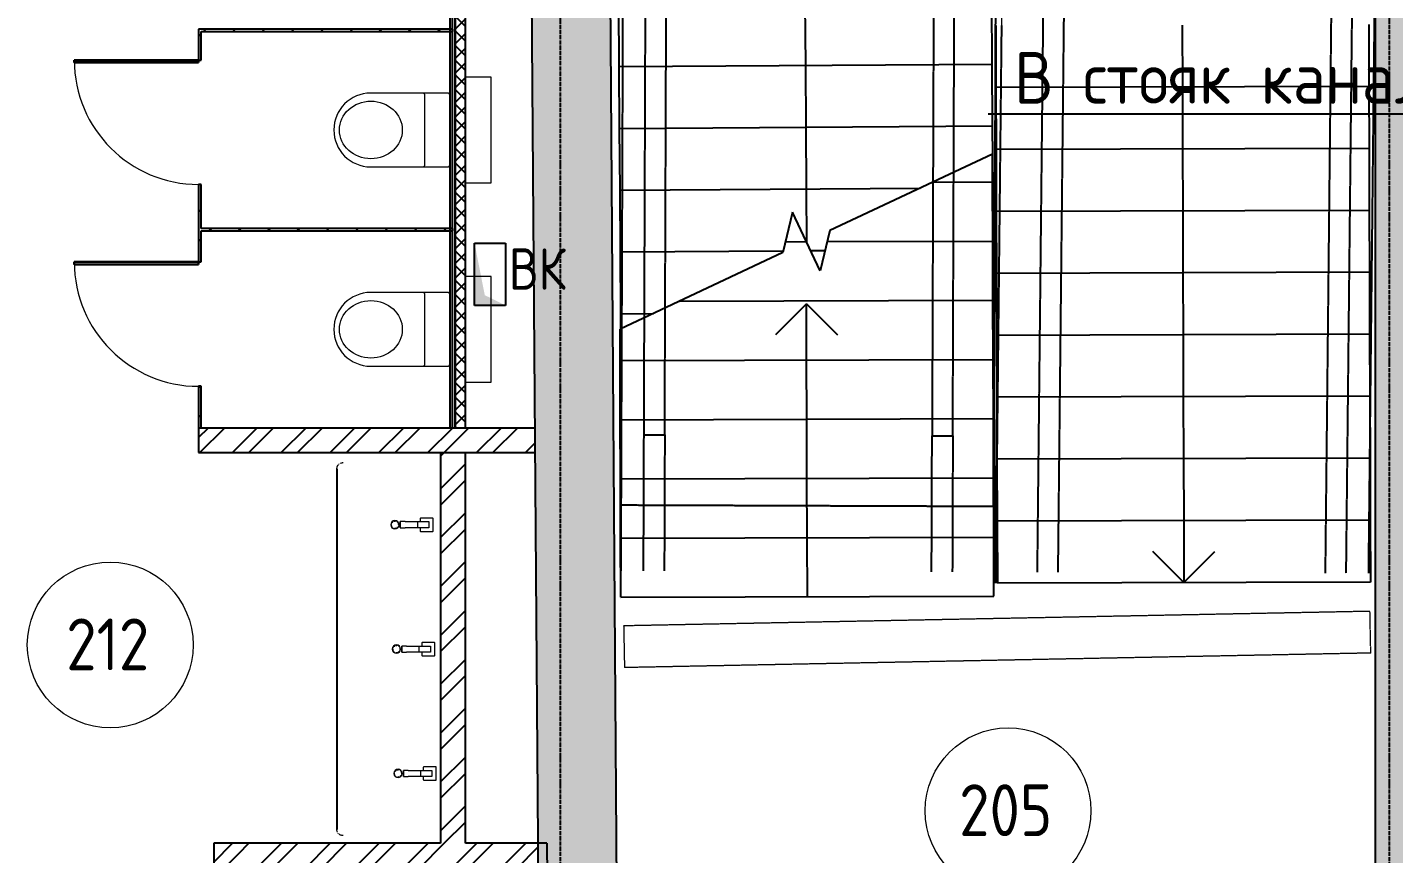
# Model space of a CAD drawing. Header units: millimetres. Extents: x -129048 to 476301, y -5853 to 215316.
# Drawn here: x 147976 to 154569, y 13818 to 17805 of the extents above; entities that cross this region are included whole.
import ezdxf
from ezdxf import colors
from ezdxf.entities.mleader import LeaderData, LeaderLine
from ezdxf.math import Vec2, Vec3

# ---------------------------------------------------------------- set-up
doc = ezdxf.new("R2010")
doc.units = ezdxf.units.MM
doc.linetypes.add('ADSK_Линия сетки', pattern=[25, 20, -2.5, 0, -2.5])
doc.linetypes.add('ADSK_Сверху', pattern=[4.5, 3, -1.5])
for name, color, linetype, lineweight in [('GAZLAITER', 1, 'Continuous', 40), ('Аннотация', 7, 'Continuous', 9), ('Двери', 251, 'Continuous', 18), ('Каркас', 7, 'Continuous', 18), ('Лестницы', 7, 'Continuous', 18), ('Марки помещений', 7, 'Continuous', 20), ('Сантехника', 251, 'Continuous', 18), ('Стрелки вверх', 7, 'Continuous', 18), ('Узлы', 7, 'Continuous', 18)]:
    doc.layers.add(name, color=color, linetype=linetype, lineweight=lineweight)
for name, color, linetype, lineweight, true_color in [('Линии', 7, 'Continuous', 9, 0x00a600), ('Обобщенные модели', 5, 'Continuous', 18, 0x0000ff), ('Стены внутренние', 5, 'Continuous', 18, 0x0000ff), ('Стены штриховка', 5, 'Continuous', 18, 0x0000ff)]:
    doc.layers.add(name, color=color, linetype=linetype, lineweight=lineweight, true_color=true_color)
doc.styles.add('GOST Common_1', font='GOST Common_0.ttf', dxfattribs={"width": 0.9, "height": 200})
doc.styles.add('GOST Common_2', font='GOST Common_0.ttf', dxfattribs={"width": 0.9, "height": 250})
doc.styles.add('PIK', font='isocpeur.ttf', dxfattribs={"width": 0.9, "height": 250})
pattern_1 = [(45, (108139.4, 150), (-117.8655, 117.8655), []), (45, (108217.98, 150), (-117.8655, 117.8655), [])]
pattern_2 = [(45, (108139.4, 150), (-70.71068, 70.71068), [])]

# ---------------------------------------------------------------- blocks, each defined once
blk = doc.blocks.new('Монолитная лестница - ___-819301-02 План 2-го этажа маркировочный')
at = {"layer": 'Лестницы', "color": 253, "linetype": 'ADSK_Сверху', "true_color": 0xaaaaaa}
for p, q in [((46135.4, 18424.7), (46136.7, 18546.6)), ((46236.7, 18545.5), (46136.7, 18546.6)), ((46236.7, 18545.5), (46235.4, 18423.7)), ((46135.4, 18424.7), (46099.2, 15021.7)), ((46235.4, 18423.7), (46135.4, 18424.7)), ((46235.4, 18423.7), (46199.2, 15021.3))]:
    blk.add_line(p, q, dxfattribs=at)
blk = doc.blocks.new('Монолитная лестница - ___-819297-02 План 2-го этажа маркировочный')
at = {"layer": 'Лестницы', "color": 253, "linetype": 'ADSK_Сверху', "true_color": 0xaaaaaa}
for p, q in [((42812.4, 15688.6), (42822.2, 18504.7)), ((42822.2, 18504.7), (42922.2, 18504.3)), ((42912.4, 15688.3), (42922.2, 18504.3)), ((42810.1, 15033.1), (42812.4, 15688.6)), ((42812.4, 15688.6), (42912.4, 15688.3)), ((42912.4, 15688.3), (42910.1, 15032.7))]:
    blk.add_line(p, q, dxfattribs=at)
blk = doc.blocks.new('Монолитная лестница - ___-818984-02 План 2-го этажа маркировочный')
at = {"layer": 'Лестницы', "color": 253, "linetype": 'ADSK_Сверху', "true_color": 0xaaaaaa}
for p, q in [((44749.4, 18813.8), (44749.9, 18861.3)), ((44749.9, 18861.3), (44849.9, 18860.3)), ((44849.9, 18860.3), (44849.4, 18813.6)), ((44745.5, 18439.5), (44747.5, 18629.6)), ((44847.5, 18629.4), (44845.4, 18438.4)), ((44745.5, 18439.5), (44709.2, 15026.5)), ((44845.4, 18438.4), (44745.5, 18439.5)), ((44845.4, 18438.4), (44809.2, 15026.2))]:
    blk.add_line(p, q, dxfattribs=at)
at = {"layer": 'Лестницы', "color": 253, "linetype": 'ADSK_Сверху', "true_color": 0xb2b2b2}
for p, q in [((44747.5, 18629.6), (44749.4, 18813.8)), ((44849.4, 18813.6), (44847.5, 18629.4))]:
    blk.add_line(p, q, dxfattribs=at)
blk = doc.blocks.new('Монолитная лестница - ___-818981-02 План 2-го этажа маркировочный')
at = {"layer": 'Лестницы', "color": 253, "linetype": 'ADSK_Сверху', "true_color": 0xaaaaaa}
for p, q in [((44213.4, 18867), (44213.2, 18814.7)), ((44313.4, 18866), (44213.4, 18867)), ((44313.2, 18814.5), (44313.4, 18866)), ((44212.6, 18630.5), (44202.4, 15683.8)), ((44302.4, 15683.4), (44312.6, 18630.3)), ((44200.1, 15028.3), (44202.4, 15683.8)), ((44202.4, 15683.8), (44302.4, 15683.4)), ((44302.4, 15683.4), (44300.1, 15027.9))]:
    blk.add_line(p, q, dxfattribs=at)
at = {"layer": 'Лестницы', "color": 253, "linetype": 'ADSK_Сверху', "true_color": 0xb2b2b2}
for p, q in [((44213.2, 18814.7), (44212.6, 18630.5)), ((44312.6, 18630.3), (44313.2, 18814.5))]:
    blk.add_line(p, q, dxfattribs=at)
blk = doc.blocks.new('Монолитная лестница - ___-725266-02 План 2-го этажа маркировочный')
at = {"layer": 'Лестницы', "color": 253, "linetype": 'ADSK_Сверху', "true_color": 0xaaaaaa}
for p, q in [((44546.8, 18563.5), (44543.6, 18263.6)), ((46346.7, 18544.3), (46329, 18544.5)), ((46343.5, 18244.5), (46346.7, 18544.3)), ((44543.6, 18263.6), (44540.4, 17963.7)), ((46340.3, 17944.6), (46343.5, 18244.5)), ((44540.4, 17963.7), (44537.2, 17663.8)), ((46337.1, 17644.7), (46340.3, 17944.6)), ((44537.2, 17663.8), (44534, 17363.9)), ((46333.9, 17344.8), (46337.1, 17644.7)), ((44534, 17363.9), (44530.8, 17064.1)), ((46330.7, 17044.9), (46333.9, 17344.8)), ((44530.8, 17064.1), (44527.6, 16764.2)), ((46327.5, 16745), (46330.7, 17044.9)), ((44527.6, 16764.2), (44524.5, 16464.3)), ((46324.4, 16445.2), (46327.5, 16745)), ((44524.5, 16464.3), (44521.3, 16164.4)), ((46321.2, 16145.3), (46324.4, 16445.2)), ((44521.3, 16164.4), (44518.1, 15864.5)), ((46318, 15845.4), (46321.2, 16145.3)), ((44518.1, 15864.5), (44514.9, 15564.6)), ((46314.8, 15545.5), (46318, 15845.4)), ((44514.9, 15564.6), (44511.7, 15264.8)), ((46311.6, 15245.6), (46314.8, 15545.5)), ((44511.7, 15264.8), (44509.2, 15027.2)), ((46309.2, 15021), (46311.6, 15245.6))]:
    blk.add_line(p, q, dxfattribs=at)
blk = doc.blocks.new('Монолитная лестница - ___-724027-02 План 2-го этажа маркировочный')
at = {"layer": 'Лестницы', "color": 253, "linetype": 'ADSK_Сверху', "true_color": 0xaaaaaa}
for p, q in [((42712.2, 18505), (42711.2, 18215.7)), ((42714.7, 18505), (42712.2, 18505)), ((44511.2, 18209.5), (44512.2, 18498.8)), ((42711.2, 18215.7), (42710.2, 17926.4)), ((44510.2, 17920.2), (44511.2, 18209.5)), ((42710.2, 17926.4), (42709.2, 17637.1)), ((44509.2, 17630.9), (44510.2, 17920.2)), ((42709.2, 17637.1), (42708.2, 17347.8)), ((44508.1, 17341.6), (44509.2, 17630.9)), ((42708.2, 17347.8), (42707.2, 17058.5)), ((44507.1, 17052.3), (44508.1, 17341.6)), ((42707.2, 17058.5), (42706.2, 16769.2)), ((44506.1, 16763), (44507.1, 17052.3)), ((42706.2, 16769.2), (42705.2, 16479.9)), ((44505.1, 16473.7), (44506.1, 16763)), ((42705.2, 16479.9), (42704.2, 16190.7)), ((44504.1, 16184.4), (44505.1, 16473.7)), ((42704.2, 16190.7), (42703.2, 15901.4)), ((44503.1, 15895.1), (44504.1, 16184.4)), ((42703.2, 15901.4), (42702.1, 15612.1)), ((44502.1, 15605.8), (44503.1, 15895.1)), ((42702.1, 15612.1), (42701.2, 15350.6)), ((44501.2, 15344.4), (44502.1, 15605.8)), ((42701.1, 15322.8), (42700.1, 15033.5)), ((42701.2, 15350.6), (42701.1, 15322.8)), ((42701.2, 15350.6), (44501.2, 15344.4)), ((44500.1, 15027.2), (44501.1, 15316.5)), ((44501.1, 15316.5), (44501.2, 15344.4))]:
    blk.add_line(p, q, dxfattribs=at)
blk = doc.blocks.new('ADSK_БалкаЖБ_Прямоугольная - 201_4х245мм-824913-02 План 2-го этажа маркировочный')
at = {"layer": 'Каркас', "color": 253, "linetype": 'ADSK_Сверху', "true_color": 0xaaaaaa}
for p, q in [((-1801, 100.7), (-1801, -100.7)), ((-1801, 100.7), (1801, 100.7)), ((1801, -100.7), (1801, 100.7)), ((-1801, -100.7), (1801, -100.7))]:
    blk.add_line(p, q, dxfattribs=at)
blk = doc.blocks.new('Раковина с 2-3 кранами для санузла - 500x1800 3 taps-2317887-02 План 2-го этажа маркировочный')
at = {"layer": 'Сантехника'}
for p, q in [((-764.1, 503.1), (-763.2, 503.9)), ((1018.1, 499.1), (1018.9, 498.2)), ((710, 204.1), (740, 204.1)), ((710, 204.1), (710, 181.1)), ((740, 204.1), (710, 204.1)), ((740, 181.1), (740, 204.1)), ((-490, 189.1), (-460, 189.1)), ((-490, 189.1), (-490, 166.1)), ((-460, 189.1), (-490, 189.1)), ((-490, 106.5), (-490, 166.1)), ((-460, 166.1), (-460, 189.1)), ((-460, 166.1), (-460, 106.5)), ((110, 196.6), (140, 196.6)), ((110, 196.6), (110, 173.6)), ((140, 196.6), (110, 196.6)), ((110, 114), (110, 173.6)), ((140, 173.6), (140, 196.6)), ((140, 173.6), (140, 114)), ((710, 121.5), (710, 181.1)), ((740, 181.1), (740, 121.5)), ((-506.8, 91.2), (-506.8, 31.6)), ((-490, 93.1), (-504.9, 93.1)), ((-490, 71.5), (-490, 106.5)), ((-460, 106.5), (-490, 106.5)), ((-490, 51.5), (-490, 71.5)), ((-460, 106.5), (-460, 71.5)), ((-445.4, 93.1), (-460, 93.1)), ((-460, 71.5), (-460, 51.5)), ((-443.5, 31.6), (-443.5, 91.2)), ((93.2, 98.7), (93.2, 39.1)), ((110, 100.6), (95.1, 100.6)), ((110, 79), (110, 114)), ((140, 114), (110, 114)), ((110, 59), (110, 79)), ((140, 114), (140, 79)), ((154.6, 100.6), (140, 100.6)), ((140, 79), (140, 59)), ((156.5, 39.1), (156.5, 98.7)), ((693.2, 106.2), (693.2, 46.6)), ((710, 108.1), (695.1, 108.1)), ((710, 86.5), (710, 121.5)), ((740, 121.5), (710, 121.5)), ((710, 66.5), (710, 86.5)), ((740, 66.5), (710, 66.5)), ((740, 121.5), (740, 86.5)), ((754.6, 108.1), (740, 108.1)), ((740, 86.5), (740, 66.5)), ((756.5, 46.6), (756.5, 106.2)), ((-505.3, 30.1), (-445, 30.1)), ((-460, 51.5), (-490, 51.5)), ((94.7, 37.6), (155, 37.6)), ((140, 59), (110, 59)), ((694.7, 45.1), (755, 45.1))]:
    blk.add_line(p, q, dxfattribs=at)
at = {"layer": 'Сантехника', "flags": 128}
for points in [[(-775, 480), (-775, 481.2), (-774.9, 482.4), (-774.8, 483.6), (-774.6, 484.8), (-774.4, 486), (-774.1, 487.1)], [(-773.5, 489.4), (-773.1, 490.6), (-772.6, 491.7), (-772.1, 492.8), (-771.6, 493.9)], [(-770.4, 495.9), (-769.8, 496.9), (-769.1, 497.9), (-768.3, 498.9), (-767.6, 499.8)], [(-758.1, 507), (-757, 507.5), (-755.9, 508), (-754.7, 508.4)], [(-752.4, 509.1), (-751.3, 509.3), (-750.1, 509.6), (-748.9, 509.7), (-747.7, 509.9), (-746.5, 510), (-745.3, 510), (-745, 510)], [(995, 510), (996.2, 510), (997.4, 509.9), (998.6, 509.8), (999.8, 509.6), (1001, 509.4), (1002.1, 509.1)], [(1004.4, 508.5), (1005.6, 508.1), (1006.7, 507.6), (1007.8, 507.1), (1008.9, 506.6)], [(1010.9, 505.4), (1011.9, 504.8), (1012.9, 504.1), (1013.9, 503.3), (1014.8, 502.6)], [(1022, 493.1), (1022.5, 492), (1023, 490.9), (1023.4, 489.7)], [(1024.1, 487.4), (1024.3, 486.3), (1024.6, 485.1), (1024.7, 483.9), (1024.9, 482.7), (1025, 481.5), (1025, 480.3), (1025, 480)]]:
    blk.add_lwpolyline(points, dxfattribs=at)
at = {"layer": 'Сантехника'}
for centre, radius, start, end in [((-475, 215), 20, 0, 180), ((-475, 215), 20, 180, 360), ((-475, 215), 18.2, 165.15778, 180), ((-475, 215), 18.2, 180, 191.34075), ((-475, 215), 16.3, 175.36727, 180), ((-475, 215), 16.3, 175.36727, 180), ((-475, 215), 16.3, 180, 198.62064), ((-475, 215), 16.3, 180, 198.62064), ((-475, 215), 18.2, 208.98332, 219.73377), ((-475, 215), 18.2, 95.84531, 146.66266), ((-475, 215), 16.3, 216.87489, 225), ((-475, 215), 16.3, 216.87489, 225), ((-475, 215), 18.2, 225, 229.4056), ((-475, 215), 18.2, 232.75928, 242.71908), ((-475, 215), 18.2, 85.13096, 94.18327), ((-475, 215), 18.2, 275.84531, 326.66266), ((-475, 215), 18.2, 52.75928, 62.71908), ((-475, 215), 16.3, 36.87489, 45), ((-475, 215), 16.3, 36.87489, 45), ((-475, 215), 18.2, 45, 49.4056), ((-475, 215), 18.2, 28.98332, 39.73377), ((-475, 215), 16.3, 0, 18.62064), ((-475, 215), 16.3, 0, 18.62064), ((-475, 215), 16.3, 355.36727, 360), ((-475, 215), 16.3, 355.36727, 360), ((-475, 215), 18.2, 345.15778, 360), ((-475, 215), 18.2, 0, 11.34075), ((125, 222.5), 20, 0, 180), ((125, 222.5), 20, 180, 360), ((125, 222.5), 18.2, 165.15778, 180), ((125, 222.5), 18.2, 180, 191.34075), ((125, 222.5), 16.3, 175.36727, 180), ((125, 222.5), 16.3, 175.36727, 180), ((125, 222.5), 16.3, 180, 198.62064), ((125, 222.5), 16.3, 180, 198.62064), ((125, 222.5), 18.2, 208.98332, 219.73377), ((125, 222.5), 18.2, 95.84531, 146.66266), ((125, 222.5), 16.3, 216.87489, 225), ((125, 222.5), 16.3, 216.87489, 225), ((125, 222.5), 18.2, 225, 229.4056), ((125, 222.5), 18.2, 232.75928, 242.71908), ((125, 222.5), 18.2, 265.13096, 274.18327), ((125, 222.5), 18.2, 85.13096, 94.18327), ((125, 222.5), 18.2, 275.84531, 326.66266), ((125, 222.5), 18.2, 52.75928, 62.71908), ((125, 222.5), 16.3, 36.87489, 45), ((125, 222.5), 16.3, 36.87489, 45), ((125, 222.5), 18.2, 45, 49.4056), ((125, 222.5), 18.2, 28.98332, 39.73377), ((125, 222.5), 16.3, 0, 18.62064), ((125, 222.5), 16.3, 0, 18.62064), ((125, 222.5), 16.3, 355.36727, 360), ((125, 222.5), 16.3, 355.36727, 360), ((125, 222.5), 18.2, 345.15778, 360), ((125, 222.5), 18.2, 0, 11.34075), ((725, 230), 20, 0, 180), ((725, 230), 20, 180, 360), ((725, 230), 18.2, 165.15778, 180), ((725, 230), 18.2, 180, 191.34075), ((725, 230), 16.3, 175.36727, 180), ((725, 230), 16.3, 175.36727, 180), ((725, 230), 16.3, 180, 198.62064), ((725, 230), 16.3, 180, 198.62064), ((725, 230), 18.2, 208.98332, 219.73377), ((725, 230), 18.2, 95.84531, 146.66266), ((725, 230), 16.3, 216.87489, 225), ((725, 230), 16.3, 216.87489, 225), ((725, 230), 18.2, 225, 229.4056), ((725, 230), 18.2, 232.75928, 239.32121), ((725, 230), 18.2, 265.13096, 274.18327), ((725, 230), 18.2, 85.13096, 94.18327), ((725, 230), 18.2, 275.84531, 326.66266), ((725, 230), 18.2, 52.75928, 62.71908), ((725, 230), 16.3, 36.87489, 45), ((725, 230), 16.3, 36.87489, 45), ((725, 230), 18.2, 45, 49.4056), ((725, 230), 18.2, 28.98332, 39.73377), ((725, 230), 16.3, 0, 18.62064), ((725, 230), 16.3, 0, 18.62064), ((725, 230), 16.3, 355.36727, 360), ((725, 230), 16.3, 355.36727, 360), ((725, 230), 18.2, 345.15778, 360), ((725, 230), 18.2, 0, 11.34075), ((-475, 215), 18.2, 265.13096, 274.18327), ((-504.9, 91.2), 1.87, 90, 180), ((-504.9, 91.2), 1.87, 120, 150), ((-504.9, 91.2), 1.87, 120, 150), ((-504.9, 91.2), 1.87, 120, 150), ((-445.4, 91.2), 1.87, 0, 90), ((-445.4, 91.2), 1.87, 30, 60), ((-445.4, 91.2), 1.87, 30, 60), ((-445.4, 91.2), 1.87, 30, 60), ((95.1, 98.7), 1.87, 90, 180), ((95.1, 98.7), 1.87, 120, 150), ((95.1, 98.7), 1.87, 120, 150), ((95.1, 98.7), 1.87, 120, 150), ((154.6, 98.7), 1.87, 0, 90), ((154.6, 98.7), 1.87, 30, 60), ((154.6, 98.7), 1.87, 30, 60), ((154.6, 98.7), 1.87, 30, 60), ((695.1, 106.2), 1.87, 90, 180), ((695.1, 106.2), 1.87, 120, 150), ((695.1, 106.2), 1.87, 120, 150), ((695.1, 106.2), 1.87, 120, 150), ((754.6, 106.2), 1.87, 0, 90), ((754.6, 106.2), 1.87, 30, 60), ((754.6, 106.2), 1.87, 30, 60), ((754.6, 106.2), 1.87, 30, 60), ((-505.3, 31.6), 1.49, 180, 270), ((-445, 31.6), 1.49, 270, 360), ((94.7, 39.1), 1.49, 180, 270), ((155, 39.1), 1.49, 270, 360), ((694.7, 46.6), 1.49, 180, 270), ((755, 46.6), 1.49, 270, 360)]:
    blk.add_arc(centre, radius, start, end, dxfattribs=at)
blk = doc.blocks.new('Дверь-Одинарная-Панель - 600 x 2150 мм с_у-1872435-02 План 2-го этажа маркировочный')
at = {"layer": 'Двери', "lineweight": 30}
for p, q in [((300, 606), (288, 606)), ((288, 606), (288, 6)), ((300, 6), (300, 606)), ((288, 6), (300, 6))]:
    blk.add_line(p, q, dxfattribs=at)
at = {"layer": 'Двери'}
blk.add_arc((300, 6), 600, 90, 180, dxfattribs=at)
blk = doc.blocks.new('Туалет подвесной-Moderna R-Laufen - 000 White-V214-02 План 2-го этажа маркировочный')
at = {"layer": 'Обобщенные модели'}
for p, q in [((-53, 419.3), (-53, 47.4)), ((303, 47.4), (303, 419.3)), ((-43.1, 157.8), (293.1, 157.8))]:
    blk.add_line(p, q, dxfattribs=at)
for centre, radius, start, end in [((125, 419.3), 178, 360, 180), ((-43.1, 167.7), 9.89, 180, 270), ((293.1, 167.7), 9.89, 270, 360), ((-43.1, 47.4), 9.89, 180, 270), ((293.1, 47.4), 9.89, 270, 360)]:
    blk.add_arc(centre, radius, start, end, dxfattribs=at)
blk.add_ellipse((125, 418.3), major_axis=(0, 151.6), ratio=0.916517, dxfattribs=at)
at = {"layer": 'Сантехника'}
for p, q in [((-130, -37.5), (-130, -162.5)), ((380, -162.5), (380, -37.5)), ((-130, -162.5), (380, -162.5))]:
    blk.add_line(p, q, dxfattribs=at)
blk = doc.blocks.new('Туалет подвесной-Moderna R-Laufen - 000 White-2284892-02 План 2-го этажа маркировочный')
at = {"layer": 'Обобщенные модели'}
for p, q in [((-53, 419.3), (-53, 47.4)), ((303, 47.4), (303, 419.3)), ((-43.1, 157.8), (293.1, 157.8))]:
    blk.add_line(p, q, dxfattribs=at)
for centre, radius, start, end in [((125, 419.3), 178, 360, 180), ((-43.1, 167.7), 9.89, 180, 270), ((293.1, 167.7), 9.89, 270, 360), ((-43.1, 47.4), 9.89, 180, 270), ((293.1, 47.4), 9.89, 270, 360)]:
    blk.add_arc(centre, radius, start, end, dxfattribs=at)
blk.add_ellipse((125, 418.3), major_axis=(0, 151.6), ratio=0.916517, dxfattribs=at)
at = {"layer": 'Сантехника'}
for p, q in [((-130, -37.5), (-130, -162.5)), ((380, -162.5), (380, -37.5)), ((-130, -162.5), (380, -162.5))]:
    blk.add_line(p, q, dxfattribs=at)
blk = doc.blocks.new('ADSK_Марка_Помещение_ОдноЗначение - Номер-247393-02 План 2-го этажа маркировочный')
at = {"layer": 'Марки помещений'}
blk.add_circle((0, 0), 4, dxfattribs=at)

msp = doc.modelspace()

# ---------------------------------------------------------------- hatches: boundary and pattern name
at = {"layer": 'Стены внутренние', "lineweight": 25, "true_color": 0x636466}
h = msp.add_hatch(dxfattribs=at)
h.set_pattern_fill('FP_3', color=251, style=0, pattern_type=2)
h.set_pattern_definition([(45, (108139.4, 150), (-35.35534, 35.35534), []), (135, (108139.4, 150), (-35.35534, -35.35534), [])])
h.paths.add_polyline_path([(150039.749, 15872.962), (150089.749, 15872.962), (150089.749, 20574.059), (150039.749, 20574.059), (150039.749, 16027.875)])
for points in [[(150445.968, 13048.1), (150825.952, 13051.743), (150769.749, 20574.059), (150389.738, 20574.059), (150434.517, 14580.767)], [(154479.252, 13086.767), (154859.252, 13090.41), (154859.252, 20545.02), (154681.434, 20545.841), (154681.434, 20574.059), (154479.252, 20574.059), (154479.252, 15128.809)]]:
    msp.add_hatch(color=251, dxfattribs=at).paths.add_polyline_path(points)
h = msp.add_hatch(dxfattribs=at)
h.set_pattern_fill('FP_4', color=251, style=0, pattern_type=2)
h.set_pattern_definition(pattern_2)
h.paths.add_polyline_path([(148802.749, 17784.962), (150014.749, 17784.962), (150014.749, 17796.962), (148802.749, 17796.962)])
h = msp.add_hatch(dxfattribs=at)
h.set_pattern_fill('FP_4', color=251, style=0, pattern_type=2)
h.set_pattern_definition(pattern_2)
h.paths.add_polyline_path([(148802.749, 15872.962), (148814.749, 15872.962), (148814.749, 16072.962), (148802.749, 16072.962)])
h.paths.add_polyline_path([(148802.749, 16672.962), (148814.749, 16672.962), (148814.749, 17046.962), (148802.749, 17046.962), (148802.749, 16822.962)])
h.paths.add_polyline_path([(148814.749, 17646.962), (148814.749, 17784.962), (148802.749, 17784.962), (148802.749, 17646.962)])
h = msp.add_hatch(dxfattribs=at)
h.set_pattern_fill('FP_4', color=251, style=0, pattern_type=2)
h.set_pattern_definition(pattern_2)
h.paths.add_polyline_path([(149461.033, 16822.962), (150014.749, 16822.962), (150014.749, 16834.962), (148814.749, 16834.962), (148814.749, 16822.962), (148895.002, 16822.962)])
h = msp.add_hatch(dxfattribs=at)
h.set_pattern_fill('FP_2', color=251, style=0, pattern_type=2)
h.set_pattern_definition(pattern_1)
h.paths.add_polyline_path([(150425.759, 15752.962), (150424.862, 15872.962), (148802.749, 15872.962), (148802.749, 15752.962), (150389.738, 15752.962)])
h = msp.add_hatch(dxfattribs=at)
h.set_pattern_fill('FP_2', color=251, style=0, pattern_type=2)
h.set_pattern_definition(pattern_1)
h.paths.add_polyline_path([(149969.749, 13868.1), (150089.749, 13868.1), (150089.749, 15752.962), (149969.749, 15752.962), (149969.749, 13934.962)])
h = msp.add_hatch(dxfattribs=at)
h.set_pattern_fill('FP_2', color=251, style=0, pattern_type=2)
h.set_pattern_definition(pattern_1)
h.paths.add_polyline_path([(148875.968, 13033.048), (148995.968, 13034.199), (148995.968, 13868.1), (148875.968, 13868.1), (148875.968, 13048.1)])
h = msp.add_hatch(dxfattribs=at)
h.set_pattern_fill('FP_2', color=251, style=0, pattern_type=2)
h.set_pattern_definition(pattern_1)
h.paths.add_polyline_path([(150440.738, 13748.1), (150439.842, 13868.1), (148995.968, 13868.1), (148995.968, 13748.1), (150389.738, 13748.1)])
at = {"layer": 'Узлы', "lineweight": 25, "true_color": 0x636466}
msp.add_hatch(color=251, dxfattribs=at).paths.add_polyline_path([(150183.511, 16463.354), (150284.014, 16463.354), (150183.511, 16512.851), (150134.014, 16763.354), (150134.014, 16463.354), (150165.663, 16463.354)])

# ---------------------------------------------------------------- linework, layer by layer
at = {"linetype": 'ADSK_Линия сетки', "lineweight": 25}
for p, q in [((154549.31, -3863.552), (154549.31, 44684.787)), ((150549.31, -3863.552), (150549.31, 21818.801))]:
    msp.add_line(p, q, dxfattribs=at)
at = {"color": 251, "lineweight": 25, "true_color": 0x636466}
msp.add_line((149469.749, 15674.962), (149469.749, 13934.962), dxfattribs=at)
at = {"layer": 'Лестницы', "color": 251, "linetype": 'ADSK_Сверху', "lineweight": 25, "true_color": 0x636466}
for p, q in [((152352.009, 18780.455), (152341.806, 15833.788)), ((152441.805, 15833.441), (152452.009, 18780.29)), ((150951.814, 15838.601), (150961.565, 18654.655)), ((151051.813, 15838.255), (151061.565, 18654.309)), ((152884.855, 18589.509), (152848.586, 15176.5)), ((152984.849, 18588.446), (152948.588, 15176.154)), ((154274.777, 18574.738), (154238.613, 15171.687)), ((154374.771, 18573.676), (154338.615, 15171.34)), ((150849.562, 18076.44), (150848.561, 17787.141)), ((152648.55, 17780.908), (152649.552, 18070.207)), ((154476.499, 17794.697), (154479.686, 18094.58)), ((152676.601, 17813.824), (152673.414, 17513.941)), ((150848.561, 17787.141), (150847.559, 17497.843)), ((152647.548, 17491.61), (152648.55, 17780.908)), ((154473.312, 17494.814), (154476.499, 17794.697)), ((150847.559, 17497.843), (150846.557, 17208.545)), ((152646.546, 17202.312), (152647.548, 17491.61)), ((152673.414, 17513.941), (152670.227, 17214.058)), ((154470.125, 17194.93), (154473.312, 17494.814)), ((150846.557, 17208.545), (150845.555, 16919.247)), ((152670.227, 17214.058), (152667.04, 16914.175)), ((152645.545, 16913.014), (152646.546, 17202.312)), ((154466.939, 16895.047), (154470.125, 17194.93)), ((150845.555, 16919.247), (150844.554, 16629.948)), ((152644.543, 16623.715), (152645.545, 16913.014)), ((152667.04, 16914.175), (152663.853, 16614.292)), ((154463.752, 16595.164), (154466.939, 16895.047)), ((150844.554, 16629.948), (150843.552, 16340.65)), ((152643.541, 16334.417), (152644.543, 16623.715)), ((152663.853, 16614.292), (152660.667, 16314.409)), ((154460.565, 16295.281), (154463.752, 16595.164)), ((150843.552, 16340.65), (150842.55, 16051.352)), ((152642.539, 16045.119), (152643.541, 16334.417)), ((152660.667, 16314.409), (152657.48, 16014.525)), ((154457.378, 15995.398), (154460.565, 16295.281)), ((150842.55, 16051.352), (150841.548, 15762.054)), ((152641.537, 15755.821), (152642.539, 16045.119)), ((152657.48, 16014.525), (152654.293, 15714.642)), ((154454.191, 15695.515), (154457.378, 15995.398)), ((150949.544, 15183.076), (150951.814, 15838.601)), ((150951.814, 15838.601), (151051.813, 15838.255)), ((151051.813, 15838.255), (151049.543, 15182.73)), ((152339.536, 15178.263), (152341.806, 15833.788)), ((152341.806, 15833.788), (152441.805, 15833.441)), ((152441.805, 15833.441), (152439.535, 15177.917)), ((150841.548, 15762.054), (150840.643, 15500.646)), ((152640.632, 15494.413), (152641.537, 15755.821)), ((152654.293, 15714.642), (152651.106, 15414.759)), ((154451.005, 15395.632), (154454.191, 15695.515)), ((150840.643, 15500.646), (150840.546, 15472.755)), ((150840.643, 15500.646), (152640.632, 15494.413)), ((152640.536, 15466.522), (152640.632, 15494.413)), ((150840.546, 15472.755), (150839.545, 15183.457)), ((152639.534, 15177.224), (152640.536, 15466.522)), ((152651.106, 15414.759), (152648.582, 15177.193)), ((154448.617, 15170.959), (154451.005, 15395.632))]:
    msp.add_line(p, q, dxfattribs=at)
at = {"layer": 'Лестницы', "color": 251, "lineweight": 25, "true_color": 0x636466}
for p, q in [((150832.051, 17616.028), (150830.05, 17914.221)), ((152632.01, 17628.108), (152630.009, 17926.302)), ((152648.937, 17813.529), (152649.817, 17514.63)), ((154448.929, 17818.832), (154449.81, 17519.933)), ((150832.051, 17616.028), (152632.01, 17628.108)), ((150832.051, 17616.028), (152632.01, 17628.108)), ((150834.052, 17317.835), (150832.051, 17616.028)), ((152634.012, 17329.915), (152632.01, 17628.108)), ((154449.81, 17519.933), (152649.817, 17514.63)), ((154449.81, 17519.933), (152649.817, 17514.63)), ((152649.817, 17514.63), (152650.698, 17215.732)), ((154449.81, 17519.933), (154450.69, 17221.034)), ((150834.052, 17317.835), (152634.012, 17329.915)), ((150834.052, 17317.835), (152634.012, 17329.915)), ((150836.054, 17019.642), (150834.052, 17317.835)), ((152636.013, 17031.722), (152634.012, 17329.915)), ((154450.69, 17221.034), (152650.698, 17215.732)), ((154450.69, 17221.034), (152650.698, 17215.732)), ((152650.698, 17215.732), (152651.578, 16916.833)), ((154450.69, 17221.034), (154451.571, 16922.135)), ((152633.682, 17193.471), (151848.055, 16824.305)), ((152634.077, 17059.395), (152633.682, 17193.471)), ((150836.054, 17019.642), (152284.44, 17029.362)), ((150836.054, 17019.642), (152284.44, 17029.362)), ((150838.055, 16721.448), (150836.054, 17019.642)), ((152346.55, 17058.548), (152634.077, 17059.395)), ((152346.55, 17058.548), (152634.077, 17059.395)), ((152634.918, 16773.796), (152634.077, 17059.395)), ((152634.159, 17031.709), (152636.013, 17031.722)), ((152634.159, 17031.709), (152636.013, 17031.722)), ((152638.014, 16733.529), (152636.013, 17031.722)), ((151668.471, 16912.56), (151621.79, 16717.984)), ((151801.373, 16629.729), (151668.471, 16912.56)), ((154451.571, 16922.135), (152651.578, 16916.833)), ((154451.571, 16922.135), (152651.578, 16916.833)), ((152651.578, 16916.833), (152652.459, 16617.934)), ((154451.571, 16922.135), (154452.451, 16623.237)), ((151848.055, 16824.305), (151801.373, 16629.729)), ((151634.473, 16770.849), (151734.922, 16771.145)), ((151634.473, 16770.849), (151734.922, 16771.145)), ((151835.372, 16771.441), (152634.918, 16773.796)), ((151835.372, 16771.441), (152634.918, 16773.796)), ((152635.76, 16488.197), (152634.918, 16773.796)), ((151621.79, 16717.984), (150836.163, 16348.818)), ((150838.055, 16721.448), (151623.886, 16726.722)), ((150838.055, 16721.448), (151623.886, 16726.722)), ((150840.056, 16423.255), (150838.055, 16721.448)), ((151755.382, 16727.605), (151824.967, 16728.072)), ((151755.382, 16727.605), (151824.967, 16728.072)), ((152635.037, 16733.509), (152638.014, 16733.529)), ((152635.037, 16733.509), (152638.014, 16733.529)), ((152640.016, 16435.335), (152638.014, 16733.529)), ((154452.451, 16623.237), (152652.459, 16617.934)), ((154452.451, 16623.237), (152652.459, 16617.934)), ((152652.459, 16617.934), (152653.339, 16319.036)), ((154452.451, 16623.237), (154453.332, 16324.338)), ((151123.295, 16483.742), (152635.76, 16488.197)), ((151123.295, 16483.742), (152635.76, 16488.197)), ((152636.601, 16202.598), (152635.76, 16488.197)), ((150840.056, 16423.255), (150996.811, 16424.307)), ((150840.056, 16423.255), (150996.811, 16424.307)), ((150840.542, 16350.876), (150840.056, 16423.255)), ((152635.916, 16435.308), (152640.016, 16435.335)), ((152635.916, 16435.308), (152640.016, 16435.335)), ((152642.017, 16137.142), (152640.016, 16435.335)), ((150836.609, 16197.296), (150836.163, 16348.818)), ((154453.332, 16324.338), (152653.339, 16319.036)), ((154453.332, 16324.338), (152653.339, 16319.036)), ((152653.339, 16319.036), (152654.22, 16020.137)), ((154453.332, 16324.338), (154454.212, 16025.439)), ((150836.609, 16197.296), (152636.601, 16202.598)), ((150836.609, 16197.296), (152636.601, 16202.598)), ((150837.45, 15911.697), (150836.609, 16197.296)), ((152637.442, 15917), (152636.601, 16202.598)), ((152636.794, 16137.107), (152642.017, 16137.142)), ((152636.794, 16137.107), (152642.017, 16137.142)), ((152644.018, 15838.949), (152642.017, 16137.142)), ((154454.212, 16025.439), (152654.22, 16020.137)), ((154454.212, 16025.439), (152654.22, 16020.137)), ((154454.212, 16025.439), (154455.093, 15726.541)), ((152654.22, 16020.137), (152655.1, 15721.238)), ((150837.45, 15911.697), (152637.442, 15917)), ((150837.45, 15911.697), (152637.442, 15917)), ((150838.292, 15626.098), (150837.45, 15911.697)), ((152638.284, 15631.401), (152637.442, 15917)), ((152637.672, 15838.906), (152644.018, 15838.949)), ((152637.672, 15838.906), (152644.018, 15838.949)), ((152646.02, 15540.755), (152644.018, 15838.949)), ((154455.093, 15726.541), (152655.1, 15721.238)), ((154455.093, 15726.541), (152655.1, 15721.238)), ((152655.1, 15721.238), (152655.981, 15422.34)), ((154455.093, 15726.541), (154455.973, 15427.642)), ((150838.292, 15626.098), (152638.284, 15631.401)), ((150838.292, 15626.098), (152638.284, 15631.401)), ((150839.133, 15340.5), (150838.292, 15626.098)), ((152639.125, 15345.802), (152638.284, 15631.401)), ((152638.551, 15540.705), (152646.02, 15540.755)), ((152638.551, 15540.705), (152646.02, 15540.755)), ((152648.021, 15242.562), (152646.02, 15540.755)), ((154455.973, 15427.642), (152655.981, 15422.34)), ((154455.973, 15427.642), (152655.981, 15422.34)), ((152655.981, 15422.34), (152656.861, 15123.441)), ((154455.973, 15427.642), (154456.854, 15128.743)), ((150839.133, 15340.5), (152639.125, 15345.802)), ((150839.133, 15340.5), (152639.125, 15345.802)), ((150839.974, 15054.901), (150839.133, 15340.5)), ((152639.966, 15060.203), (152639.125, 15345.802)), ((152639.429, 15242.505), (152648.021, 15242.562)), ((152639.429, 15242.505), (152648.021, 15242.562)), ((152648.82, 15123.417), (152648.021, 15242.562)), ((154456.854, 15128.743), (152656.861, 15123.441)), ((150839.974, 15054.901), (152639.966, 15060.203)), ((150839.974, 15054.901), (152639.966, 15060.203))]:
    msp.add_line(p, q, dxfattribs=at)
at = {"layer": 'Линии', "color": 251, "lineweight": 25, "true_color": 0x636466}
for p, q in [((150134.014, 16763.354), (150284.014, 16763.354)), ((150134.014, 16463.354), (150134.014, 16763.354)), ((150284.014, 16763.354), (150284.014, 16463.354)), ((150284.014, 16463.354), (150134.014, 16463.354))]:
    msp.add_line(p, q, dxfattribs=at)
at = {"layer": 'Стены внутренние', "color": 251, "lineweight": 25, "true_color": 0x636466}
for p, q in [((150014.749, 20574.059), (150014.749, 15872.962)), ((150089.749, 15872.962), (150089.749, 20574.059)), ((150389.738, 20574.059), (150445.968, 13048.1)), ((150825.952, 13051.743), (150769.749, 20574.059)), ((154479.252, 20574.059), (154479.252, 13086.767)), ((150029.745, 17796.962), (148802.749, 17796.962)), ((148802.749, 17796.962), (148802.749, 17646.962)), ((148814.749, 17784.962), (150029.745, 17784.962)), ((148814.749, 17646.962), (148814.749, 17784.962)), ((150029.745, 17784.962), (150029.745, 17796.962)), ((148802.749, 17646.962), (148814.749, 17646.962)), ((148802.749, 17046.962), (148802.749, 16672.962)), ((148814.749, 17046.962), (148802.749, 17046.962)), ((148814.749, 16834.962), (148814.749, 17046.962)), ((150029.745, 16834.962), (148814.749, 16834.962)), ((148814.749, 16672.962), (148814.749, 16822.962)), ((148814.749, 16822.962), (150029.745, 16822.962)), ((150029.745, 16822.962), (150029.745, 16834.962)), ((148802.749, 16672.962), (148814.749, 16672.962)), ((148802.749, 16072.962), (148802.749, 15752.962)), ((148814.749, 16072.962), (148802.749, 16072.962)), ((148814.749, 15872.962), (148814.749, 16072.962)), ((148802.749, 15872.962), (150424.862, 15872.962)), ((148802.749, 15752.962), (150425.759, 15752.962)), ((149969.749, 15752.962), (149969.749, 13868.1)), ((150089.749, 13868.1), (150089.749, 15752.962)), ((148875.968, 13868.1), (148875.968, 13033.048)), ((149969.749, 13868.1), (148875.968, 13868.1)), ((150439.842, 13868.1), (150089.749, 13868.1))]:
    msp.add_line(p, q, dxfattribs=at)
at = {"layer": 'Стены внутренние', "color": 251, "linetype": 'ADSK_Сверху', "lineweight": 25, "true_color": 0x636466}
for p, q in [((149969.749, 14009.174), (149969.749, 13868.1)), ((150089.749, 13868.1), (150089.749, 14009.174)), ((149969.749, 13868.1), (148978.806, 13868.1)), ((150482.839, 13868.1), (150089.749, 13868.1)), ((150482.839, 13868.1), (150484.087, 13748.1))]:
    msp.add_line(p, q, dxfattribs=at)
at = {"layer": 'Стены штриховка', "color": 251, "lineweight": 25, "true_color": 0x636466}
for p, q in [((150026.749, 20574.059), (150026.749, 15872.962)), ((150038.749, 20574.059), (150038.749, 15872.962)), ((150039.749, 20574.059), (150039.749, 15872.962))]:
    msp.add_line(p, q, dxfattribs=at)
at = {"layer": 'Стрелки вверх', "color": 251, "lineweight": 25, "true_color": 0x636466}
for p, q in [((151732.031, 17622.068), (151730.029, 17920.262)), ((153548.933, 17816.18), (153549.814, 17517.282)), ((151734.032, 17323.875), (151732.031, 17622.068)), ((153549.814, 17517.282), (153550.694, 17218.383)), ((151736.033, 17025.682), (151734.032, 17323.875)), ((153550.694, 17218.383), (153551.575, 16919.484)), ((151737.782, 16765.058), (151736.033, 17025.682)), ((153551.575, 16919.484), (153552.455, 16620.586)), ((153552.455, 16620.586), (153553.336, 16321.687)), ((151735.806, 16471.146), (151586.249, 16320.705)), ((151736.605, 16199.947), (151735.806, 16471.146)), ((151735.806, 16471.146), (151886.247, 16321.588)), ((153553.336, 16321.687), (153554.216, 16022.788)), ((151737.446, 15914.348), (151736.605, 16199.947)), ((153554.216, 16022.788), (153555.097, 15723.889)), ((151738.288, 15628.75), (151737.446, 15914.348)), ((153555.097, 15723.889), (153555.977, 15424.991)), ((151739.129, 15343.151), (151738.288, 15628.75)), ((153555.977, 15424.991), (153556.858, 15126.092)), ((151739.97, 15057.552), (151739.129, 15343.151)), ((153556.858, 15126.092), (153406.416, 15275.65)), ((153556.858, 15126.092), (153706.415, 15276.533))]:
    msp.add_line(p, q, dxfattribs=at)

# ---------------------------------------------------------------- block references
at = {"layer": 'Двери', "color": 251, "lineweight": 25, "true_color": 0x636466, "rotation": 89.99999999999997}
for p in [(148808.749, 17346.962), (148808.749, 16372.962)]:
    msp.add_blockref('Дверь-Одинарная-Панель - 600 x 2150 мм с_у-1872435-02 План 2-го этажа маркировочный', p, dxfattribs=at)
at = {"layer": 'Каркас', "color": 251, "linetype": 'ADSK_Сверху', "lineweight": 25, "true_color": 0x636466, "rotation": 181.1157606201488}
msp.add_blockref('ADSK_БалкаЖБ_Прямоугольная - 201_4х245мм-824913-02 План 2-го этажа маркировочный', (152656.237, 14851.521), dxfattribs=at)
at = {"layer": 'Лестницы', "color": 251, "linetype": 'ADSK_Сверху', "lineweight": 25, "true_color": 0x636466}
for name in ['Монолитная лестница - ___-818981-02 План 2-го этажа маркировочный', 'Монолитная лестница - ___-818984-02 План 2-го этажа маркировочный', 'Монолитная лестница - ___-725266-02 План 2-го этажа маркировочный', 'Монолитная лестница - ___-819301-02 План 2-го этажа маркировочный', 'Монолитная лестница - ___-724027-02 План 2-го этажа маркировочный', 'Монолитная лестница - ___-819297-02 План 2-го этажа маркировочный']:
    msp.add_blockref(name, (108139.4, 150), dxfattribs=at)
at = {"layer": 'Марки помещений', "color": 251, "lineweight": 25, "true_color": 0x636466, "xscale": 99.99999999999993, "yscale": 99.99999999999993, "zscale": 99.99999999999993}
for p in [(148376.027, 14825.091), (152708.612, 14025.091)]:
    msp.add_blockref('ADSK_Марка_Помещение_ОдноЗначение - Номер-247393-02 План 2-го этажа маркировочный', p, dxfattribs=at)
at = {"layer": 'Сантехника', "color": 251, "lineweight": 25, "true_color": 0x636466}
for name, p, rotation in [('Туалет подвесной-Moderna R-Laufen - 000 White-2284892-02 План 2-го этажа маркировочный', (150052.249, 17184.962), 89.9999999999999), ('Туалет подвесной-Moderna R-Laufen - 000 White-V214-02 План 2-го этажа маркировочный', (150052.249, 16222.962), 89.9999999999999), ('Раковина с 2-3 кранами для санузла - 500x1800 3 taps-2317887-02 План 2-го этажа маркировочный', (149979.749, 14679.962), 90)]:
    msp.add_blockref(name, p, dxfattribs=dict(at, rotation=rotation))

# ---------------------------------------------------------------- texts
at = {"layer": 'Аннотация', "color": 251, "lineweight": 25, "true_color": 0x636466, "insert": (150298.948, 16739.451), "char_height": 200, "width": 360.75937, "attachment_point": 1, "style": 'GOST Common_2'}
msp.add_mtext('ВК', dxfattribs=at)
at = {"layer": 'Марки помещений', "color": 251, "lineweight": 25, "true_color": 0x636466, "char_height": 250, "attachment_point": 1, "style": 'GOST Common_1'}
for s, insert, width in [('212', (148163.62, 14952.816), 526.70869), ('205', (152472.355, 14152.816), 584.43019)]:
    msp.add_mtext(s, dxfattribs=dict(at, insert=insert, width=width))

# ---------------------------------------------------------------- leaders
at = {"layer": 'GAZLAITER', "color": 18, "lineweight": 25, "ltscale": 10, "true_color": 0x000000}
ml = msp.add_multileader_mtext('Standard', dxfattribs=at)
ml.set_content('{\\C256;\\c0;В стояк канализации}', color=2, style='PIK')
ml.set_leader_properties()
ml.build(insert=Vec2(0, 0))
ml.multileader.update_dxf_attribs({"text_right_attachment_type": 6, "dogleg_length": 0.36, "arrow_head_size": 0.18})
ctx = ml.context
ctx.base_point, ctx.char_height, ctx.arrow_head_size, ctx.landing_gap_size, ctx.plane_origin = Vec3(152796.671, 17542.883), 250, 0.18, 0.09, Vec3(156871.371, 16930.466)
ctx.right_attachment, ctx.text_align_type = 6, 2
notes = []
notes.append((ctx, [(0, (1, 1, 0), (155823.461, 17386.633), (-1, 0), 0.36, [(0, [(156871.371, 16930.466)], 0, [])])]))
ctx.mtext.insert, ctx.mtext.alignment, ctx.mtext.flow_direction = Vec3(155823.011, 17686.633), 3, 5
for ctx, leaders in notes:
    for number, flags, end, landing, length, lines in leaders:
        leader = LeaderData()
        leader.index, (leader.has_last_leader_line, leader.has_dogleg_vector, leader.attachment_direction) = number, flags
        leader.last_leader_point, leader.dogleg_vector, leader.dogleg_length = Vec3(end), Vec3(landing), length
        for number, points, colour, breaks in lines:
            line = LeaderLine()
            line.index, line.vertices, line.color, line.breaks = number, Vec3.list(points), colors.encode_raw_color(colour), breaks
            leader.lines.append(line)
        ctx.leaders.append(leader)

doc.saveas('drawing.dxf')
